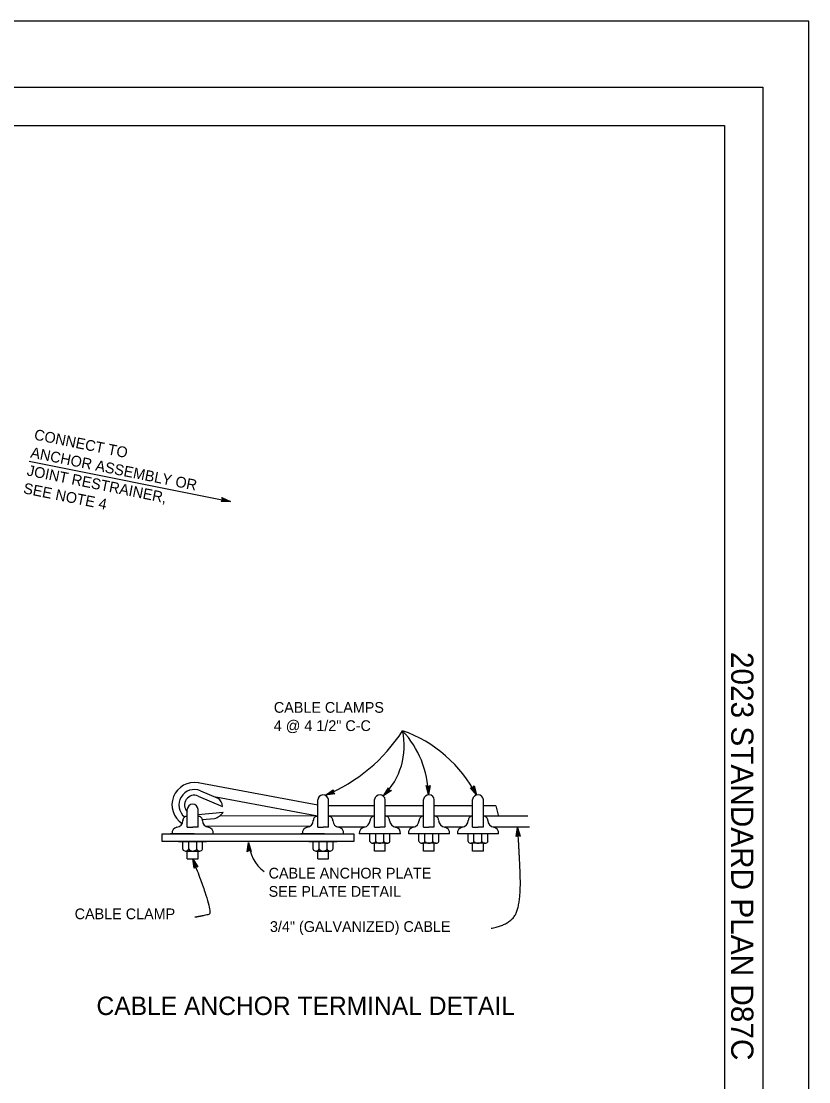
# Model space of a CAD drawing. Extents: x -894 to 866, y -472 to 714.
# Drawn here: x 352 to 866, y 23 to 714 of the extents above; entities that cross this region are included whole.
import ezdxf

# ---------------------------------------------------------------- set-up
doc = ezdxf.new("R2010")
doc.units = 0
for name, color, linetype in [('56 Stage 3 Anno', 7, 'Continuous'), ('57 Undefined', 7, 'Continuous'), ('60 Nongeo Data', 7, 'Continuous'), ('border_PLOTTING-ELEMENTS', 7, 'Continuous'), ('border_rw_22x34_Cut_Lines', 7, 'Continuous'), ('border_SHEET', 7, 'Continuous'), ('border_WITHIN-BORDER-anno', 7, 'Continuous')]:
    doc.layers.add(name, color=color, linetype=linetype)

msp = doc.modelspace()

# ---------------------------------------------------------------- linework, layer by layer
at = {"layer": '56 Stage 3 Anno'}
for p, q in [((357.57, 426.96), (488.93, 400.69)), ((482.79, 400.56), (483.83, 401.71)), ((487.57, 400.96), (483.09, 400.87)), ((483.83, 401.71), (483.31, 403.18)), ((483.31, 403.18), (483.31, 403.18)), ((483.31, 403.18), (488.93, 400.69)), ((486.22, 401.23), (483.33, 401.17)), ((483.45, 402.79), (487.58, 400.96)), ((483.61, 402.39), (486.22, 401.23)), ((484.87, 401.5), (483.63, 401.48)), ((483.72, 402.01), (484.87, 401.5)), ((488.93, 400.69), (482.79, 400.56)), ((482.79, 400.56), (482.79, 400.56)), ((488.93, 400.69), (488.93, 400.69)), ((617.94, 209.63), (616.48, 215.6)), ((616.48, 215.6), (616.48, 215.6)), ((616.48, 215.6), (617.83, 214.82)), ((617.91, 211.02), (616.85, 215.37)), ((617.88, 212.39), (617.2, 215.2)), ((617.86, 213.77), (617.56, 214.97)), ((617.83, 214.82), (619.15, 215.65)), ((618.1, 215), (617.86, 213.77)), ((618.45, 215.19), (617.88, 212.39)), ((618.8, 215.43), (617.91, 211.01)), ((619.15, 215.65), (617.94, 209.63)), ((619.15, 215.65), (619.15, 215.65)), ((646.88, 214.05), (647.7, 215.38)), ((647.05, 214.33), (647.37, 213.11)), ((647.27, 214.65), (648.01, 211.89)), ((647.49, 215.02), (648.65, 210.66)), ((647.7, 215.38), (647.7, 215.38)), ((647.7, 215.38), (649.29, 209.44)), ((550.73, 209.19), (555.76, 212.72)), ((556.79, 210.25), (550.73, 209.19)), ((550.73, 209.19), (550.73, 209.19)), ((556.45, 210.5), (552.01, 209.72)), ((552.02, 209.72), (555.69, 212.29)), ((553.29, 210.24), (555.65, 211.91)), ((556.1, 210.74), (553.29, 210.24)), ((554.56, 210.77), (555.58, 211.48)), ((555.8, 210.99), (554.56, 210.77)), ((555.76, 212.72), (555.54, 211.18)), ((555.54, 211.18), (556.79, 210.25)), ((555.76, 212.72), (555.76, 212.72)), ((556.79, 210.25), (556.79, 210.25)), ((588.59, 208.96), (591.92, 214.13)), ((593.8, 212.23), (588.59, 208.96)), ((588.59, 208.96), (588.59, 208.96)), ((593.39, 212.33), (589.57, 209.93)), ((589.58, 209.94), (592.01, 213.71)), ((590.56, 210.9), (592.12, 213.33)), ((592.97, 212.42), (590.56, 210.9)), ((591.54, 211.87), (592.21, 212.91)), ((592.61, 212.54), (591.54, 211.87)), ((591.92, 214.13), (591.92, 214.13)), ((591.92, 214.13), (592.29, 212.62)), ((592.29, 212.62), (593.8, 212.23)), ((593.8, 212.23), (593.8, 212.23)), ((617.94, 209.63), (617.94, 209.63)), ((649.29, 209.44), (645.33, 214.14)), ((645.33, 214.14), (645.33, 214.14)), ((645.33, 214.14), (646.88, 214.05)), ((648.64, 210.67), (645.76, 214.1)), ((648.01, 211.89), (646.15, 214.1)), ((647.37, 213.11), (646.58, 214.06)), ((649.29, 209.44), (649.29, 209.44)), ((499.7, 172.4), (500.67, 178.47)), ((500.99, 173.28), (499.7, 172.4)), ((500.04, 172.63), (500.76, 177.09)), ((500.39, 172.89), (500.84, 175.71)), ((500.67, 178.47), (500.67, 178.47)), ((500.67, 178.47), (502.37, 172.56)), ((500.72, 173.09), (500.92, 174.33)), ((500.76, 177.08), (501.99, 172.77)), ((500.84, 175.71), (501.64, 172.93)), ((500.92, 174.33), (501.27, 173.14)), ((502.37, 172.56), (500.99, 173.28)), ((499.7, 172.4), (499.7, 172.4)), ((502.37, 172.56), (502.37, 172.56))]:
    msp.add_line(p, q, dxfattribs=at)
for points in [[(675.2, 182.3), (676.08, 188.29), (677.82, 182.5), (677.46, 182.68), (676.19, 186.92), (675.53, 182.54), (675.87, 182.77), (676.28, 185.58), (677.1, 182.86), (676.73, 183.05), (676.38, 184.22), (676.2, 183), (676.46, 183.19), (677.82, 182.5), (676.46, 183.19)], [(465.13, 161.73), (464.21, 167.71), (467.58, 162.68), (467.17, 162.75), (464.71, 166.44), (465.38, 162.05), (465.63, 162.37), (465.2, 165.18), (466.77, 162.82), (466.37, 162.89), (465.69, 163.91), (465.88, 162.69), (466.07, 162.94), (467.58, 162.68), (466.07, 162.94)]]:
    msp.add_lwpolyline(points, close=True, dxfattribs=at)
for centre, radius, start, end in [((508.45, 310.97), 110.22, 292.5589, 327.20398), ((556.41, 241.48), 45.75, 314.69634, 12.36026), ((554.76, 208.31), 63.19, 1.19556, 42.83503), ((572.03, 169.11), 87.15, 27.56361, 70.51498), ((526.47, 180.04), 25.84, 183.49665, 232.73173)]:
    msp.add_arc(centre, radius, start, end, dxfattribs=at)
for points in [[(658.73, 122.57), (672.09, 124.96), (678.29, 140.22), (677.34, 171.23), (676.08, 188.29)], [(464.21, 167.71), (477.91, 132.59), (471.71, 130.68), (465.51, 129.73)]]:
    msp.add_open_spline(points, degree=2, dxfattribs=at)
at = {"layer": '60 Nongeo Data'}
for p, q in [((545.78, 202.67), (467.87, 217.24)), ((467.78, 208.73), (483.66, 201.95)), ((467.78, 208.73), (483.66, 201.95)), ((467.78, 208.73), (483.66, 201.95)), ((467.78, 208.73), (483.66, 201.95)), ((467.78, 208.73), (483.66, 201.95)), ((467.78, 208.73), (483.66, 201.95)), ((467.78, 208.73), (483.66, 201.95)), ((467.78, 208.73), (483.66, 201.95)), ((469.23, 212.13), (480.68, 207.24)), ((469.23, 212.13), (480.68, 207.24)), ((469.23, 212.13), (480.68, 207.24)), ((469.23, 212.13), (480.68, 207.24)), ((469.23, 212.13), (480.68, 207.24)), ((469.23, 212.13), (480.68, 207.24)), ((469.23, 212.13), (480.68, 207.24)), ((469.23, 212.13), (480.68, 207.24)), ((544.51, 195.87), (479.25, 208.08)), ((546.43, 207.95), (546.43, 207.95)), ((545.71, 188.49), (545.71, 206.15)), ((582.77, 202.38), (552.69, 202.38)), ((552.71, 188.43), (552.71, 206.39)), ((582.77, 188.5), (582.77, 206.45)), ((589.77, 188.56), (589.77, 206.22)), ((614.77, 202.38), (589.77, 202.38)), ((614.77, 188.5), (614.77, 206.45)), ((621.77, 188.56), (621.77, 206.22)), ((646.77, 202.38), (622.17, 202.38)), ((646.77, 188.5), (646.77, 206.45)), ((653.77, 188.56), (653.77, 206.22)), ((661.98, 202.38), (653.87, 202.38)), ((661.98, 202.38), (663.61, 195.43)), ((460.71, 195.51), (460.67, 195.51)), ((460.71, 188.49), (460.71, 199.91)), ((467.7, 196.76), (484.12, 198.27)), ((467.71, 188.43), (467.71, 199.85)), ((470.4, 193.34), (478.43, 194.07)), ((545.55, 195.68), (482.17, 195.89)), ((542.85, 195.51), (542.85, 195.51)), ((545.71, 195.51), (545.67, 195.51)), ((582.01, 195.51), (552.69, 195.51)), ((555.57, 195.51), (555.57, 195.51)), ((589.77, 195.58), (589.8, 195.58)), ((614.77, 195.51), (589.77, 195.51)), ((621.77, 195.58), (621.8, 195.58)), ((646.77, 195.51), (621.77, 195.51)), ((653.77, 195.58), (653.8, 195.58)), ((682.83, 195.51), (653.77, 195.51)), ((460.71, 188.44), (464.21, 188.44)), ((467.71, 188.44), (464.21, 188.44)), ((540.48, 188.9), (472.4, 189.13)), ((545.71, 188.44), (549.21, 188.44)), ((552.71, 188.44), (549.21, 188.44)), ((576.45, 188.51), (558.7, 188.51)), ((582.77, 188.51), (586.27, 188.51)), ((589.77, 188.51), (586.27, 188.51)), ((608.77, 188.51), (595.98, 188.51)), ((614.77, 188.51), (618.27, 188.51)), ((621.77, 188.51), (618.27, 188.51)), ((640.36, 188.51), (628.3, 188.51)), ((646.77, 188.51), (650.27, 188.51)), ((653.77, 188.51), (650.27, 188.51)), ((683.81, 188.51), (660.17, 188.51)), ((444.21, 184.04), (569.21, 184.04)), ((444.21, 179.04), (444.21, 184.04)), ((465.11, 184.04), (449.71, 184.04)), ((550.11, 184.04), (534.71, 184.04)), ((569.21, 184.04), (569.21, 179.04)), ((599.68, 184.15), (572.85, 184.15)), ((579.77, 179.2), (579.77, 184.15)), ((583.56, 178.99), (583.56, 184.15)), ((588.84, 179.1), (588.84, 184.15)), ((592.77, 179.2), (592.77, 184.15)), ((631.68, 184.15), (604.85, 184.15)), ((611.77, 179.2), (611.77, 184.15)), ((615.56, 178.99), (615.56, 184.15)), ((620.84, 179.1), (620.84, 184.15)), ((624.77, 179.2), (624.77, 184.15)), ((663.68, 184.15), (636.85, 184.15)), ((643.77, 179.2), (643.77, 184.15)), ((647.56, 178.99), (647.56, 184.15)), ((652.84, 179.1), (652.84, 184.15)), ((656.76, 179.2), (656.76, 184.15)), ((569.21, 179.04), (444.21, 179.04)), ((455.02, 179.04), (473.25, 179.04)), ((457.71, 174.09), (457.71, 179.04)), ((459.47, 172.9), (460.67, 172.9)), ((460.73, 172.9), (468.86, 172.9)), ((461.63, 173.99), (461.63, 179.04)), ((466.92, 173.88), (466.92, 179.04)), ((467.71, 167.71), (467.71, 172.9)), ((470.71, 174.09), (470.71, 179.04)), ((558.25, 179.04), (540.02, 179.04)), ((540.02, 179.04), (558.25, 179.04)), ((542.71, 174.09), (542.71, 179.04)), ((544.47, 172.9), (545.67, 172.9)), ((545.73, 172.9), (553.86, 172.9)), ((546.63, 173.99), (546.63, 179.04)), ((551.92, 173.88), (551.92, 179.04)), ((552.71, 167.71), (552.71, 172.9)), ((555.71, 174.09), (555.71, 179.04)), ((589.74, 178.01), (581.62, 178.01)), ((582.77, 172.82), (582.77, 178.01)), ((589.77, 172.82), (582.77, 172.82)), ((589.77, 172.82), (589.77, 177.84)), ((591, 178.01), (589.81, 178.01)), ((621.74, 178.01), (613.62, 178.01)), ((614.77, 172.82), (614.77, 178.01)), ((621.77, 172.82), (614.77, 172.82)), ((621.77, 172.82), (621.77, 177.84)), ((623, 178.01), (621.81, 178.01)), ((653.74, 178.01), (645.62, 178.01)), ((646.77, 172.82), (646.77, 178.01)), ((653.77, 172.82), (646.77, 172.82)), ((653.77, 172.82), (653.77, 177.84)), ((655, 178.01), (653.81, 178.01)), ((460.71, 167.71), (460.71, 172.73)), ((460.71, 167.71), (467.71, 167.71)), ((545.71, 167.71), (545.71, 172.73)), ((545.71, 167.71), (552.71, 167.71))]:
    msp.add_line(p, q, dxfattribs=at)
for centre, radius, start, end in [((465.2, 203), 14.49, 79.19294, 237.39228), ((465.25, 202.93), 10.03, 66.58224, 231.52074), ((465.26, 202.91), 6.35, 66.56797, 223.89283), ((549.22, 205.92), 3.52, 7.35851, 176.16104), ((586.25, 205.98), 3.52, 3.83897, 172.6415), ((618.25, 205.98), 3.52, 3.83897, 172.6415), ((650.25, 205.98), 3.52, 3.83897, 172.6415), ((464.21, 199.89), 3.5, 0, 180), ((477.68, 202.06), 5.98, 358.93249, 60.2232), ((477.68, 202.06), 5.98, 358.93249, 60.2232), ((477.68, 202.06), 5.98, 358.93249, 60.2232), ((477.68, 202.06), 5.98, 358.93249, 60.2232), ((477.68, 202.06), 5.98, 358.93249, 60.2232), ((477.68, 202.06), 5.98, 358.93249, 60.2232), ((477.68, 202.06), 5.98, 358.93249, 60.2232), ((477.68, 202.06), 5.98, 358.93249, 60.2232), ((460.56, 192.81), 2.7, 86.9093, 183.35815), ((467.86, 192.81), 2.7, 356.64184, 93.09069), ((476.09, 203.22), 9.43, 283.89661, 328.35272), ((476.09, 203.22), 9.43, 283.89661, 328.35272), ((476.09, 203.22), 9.43, 283.89661, 328.35272), ((476.09, 203.22), 9.43, 283.89661, 328.35272), ((476.09, 203.22), 9.43, 283.89661, 328.35272), ((476.09, 203.22), 9.43, 283.89661, 328.35272), ((476.09, 203.22), 9.43, 283.89661, 328.35272), ((476.09, 203.22), 9.43, 283.89661, 328.35272), ((545.56, 192.81), 2.7, 86.9093, 183.35815), ((552.85, 192.81), 2.7, 356.64184, 93.09069), ((582.62, 192.88), 2.7, 86.21982, 183.35815), ((589.91, 192.88), 2.7, 356.64184, 93.09069), ((614.62, 192.88), 2.7, 86.9093, 183.35815), ((621.91, 192.88), 2.7, 356.64184, 93.09069), ((646.62, 192.88), 2.7, 86.9093, 183.35815), ((653.91, 192.88), 2.7, 356.64184, 93.09069), ((454.62, 184.58), 3.85, 100.12056, 187.27833), ((453.15, 193.03), 4.73, 279.26429, 355.99723), ((475.27, 193.03), 4.73, 184.00272, 260.73566), ((473.8, 184.58), 3.85, 352.72171, 79.87948), ((539.62, 184.58), 3.85, 100.12056, 187.27833), ((538.15, 193.03), 4.73, 279.26429, 355.99723), ((560.27, 193.03), 4.73, 184.00272, 260.73566), ((558.8, 184.58), 3.85, 352.72171, 79.87948), ((576.67, 184.64), 3.85, 100.12056, 187.27833), ((575.21, 193.1), 4.73, 279.26429, 355.99723), ((597.32, 193.1), 4.73, 184.00272, 260.73566), ((595.86, 184.64), 3.85, 352.72171, 79.87948), ((608.67, 184.64), 3.85, 100.12056, 187.27833), ((607.21, 193.1), 4.73, 279.26429, 355.99723), ((629.32, 193.1), 4.73, 184.00272, 260.73566), ((627.86, 184.64), 3.85, 352.72171, 79.87948), ((640.67, 184.64), 3.85, 100.12056, 187.27833), ((639.21, 193.1), 4.73, 279.26429, 355.99723), ((661.32, 193.1), 4.73, 184.00272, 260.73566), ((659.86, 184.64), 3.85, 352.72171, 79.87948), ((459.63, 175.03), 2.17, 206.68893, 333.31104), ((464.24, 176.44), 3.57, 222.07202, 318.38101), ((468.78, 174.95), 2.1, 205.35618, 335.27705), ((544.63, 175.03), 2.17, 206.68893, 333.31104), ((549.24, 176.44), 3.57, 222.07202, 318.38101), ((553.78, 174.95), 2.1, 205.35618, 335.27705), ((581.7, 180.06), 2.1, 204.72296, 334.64383), ((586.24, 181.55), 3.57, 221.61899, 317.92798), ((590.84, 180.14), 2.17, 206.68896, 333.31106), ((613.7, 180.06), 2.1, 204.72296, 334.64383), ((618.24, 181.55), 3.57, 221.61899, 317.92798), ((622.84, 180.14), 2.17, 206.68896, 333.31106), ((645.7, 180.06), 2.1, 204.72296, 334.64383), ((650.24, 181.55), 3.57, 221.61899, 317.92798), ((654.84, 180.14), 2.17, 206.68896, 333.31106)]:
    msp.add_arc(centre, radius, start, end, dxfattribs=at)
at = {"layer": 'border_PLOTTING-ELEMENTS'}
for points in [[(-894.04, -472.44), (865.96, -472.44), (865.96, 713.56), (-894.04, 713.56)], [(-864.04, 670.56), (835.96, 670.56), (835.96, -429.44), (-864.04, -429.44)]]:
    msp.add_lwpolyline(points, close=True, dxfattribs=at)
at = {"layer": 'border_rw_22x34_Cut_Lines'}
msp.add_lwpolyline([(-864.04, 670.56), (835.96, 670.56), (835.96, -429.44), (-864.04, -429.44)], close=True, dxfattribs=at)
at = {"layer": 'border_SHEET'}
for p, q in [((-814.04, 645.56), (810.96, 645.56)), ((810.96, 645.56), (810.96, -404.44))]:
    msp.add_line(p, q, dxfattribs=at)

# ---------------------------------------------------------------- texts
at = {"layer": '57 Undefined'}
for s, p in [('CONNECT TO', (360.39, 441.03)), ('ANCHOR ASSEMBLY OR', (358.05, 429.36)), ('JOINT RESTRAINER,', (355.72, 417.69)), ('SEE NOTE 4', (353.38, 406.03))]:
    msp.add_text(s, height=7, rotation=348.68919, dxfattribs=at).set_placement(p)
for s, height, p in [('CABLE CLAMPS', 7, (517.12, 262.98)), ('4 @ 4 1/2" C-C', 7, (517.12, 251.08)), ('CABLE ANCHOR PLATE', 7, (513.73, 154.98)), ('SEE PLATE DETAIL ', 7, (513.73, 143.08)), ('CABLE CLAMP', 7, (387.26, 128.46)), ('3/4" (GALVANIZED) CABLE', 7, (514.58, 120.18)), ('CABLE ANCHOR TERMINAL DETAIL', 12, (401.47, 66.04))]:
    msp.add_text(s, height=height, dxfattribs=at).set_placement(p)
at = {"layer": 'border_WITHIN-BORDER-anno'}
msp.add_text('2023 STANDARD PLAN D87C', height=14.5, rotation=270, dxfattribs=at).set_placement((815.33, 302.62))

doc.saveas('drawing.dxf')
